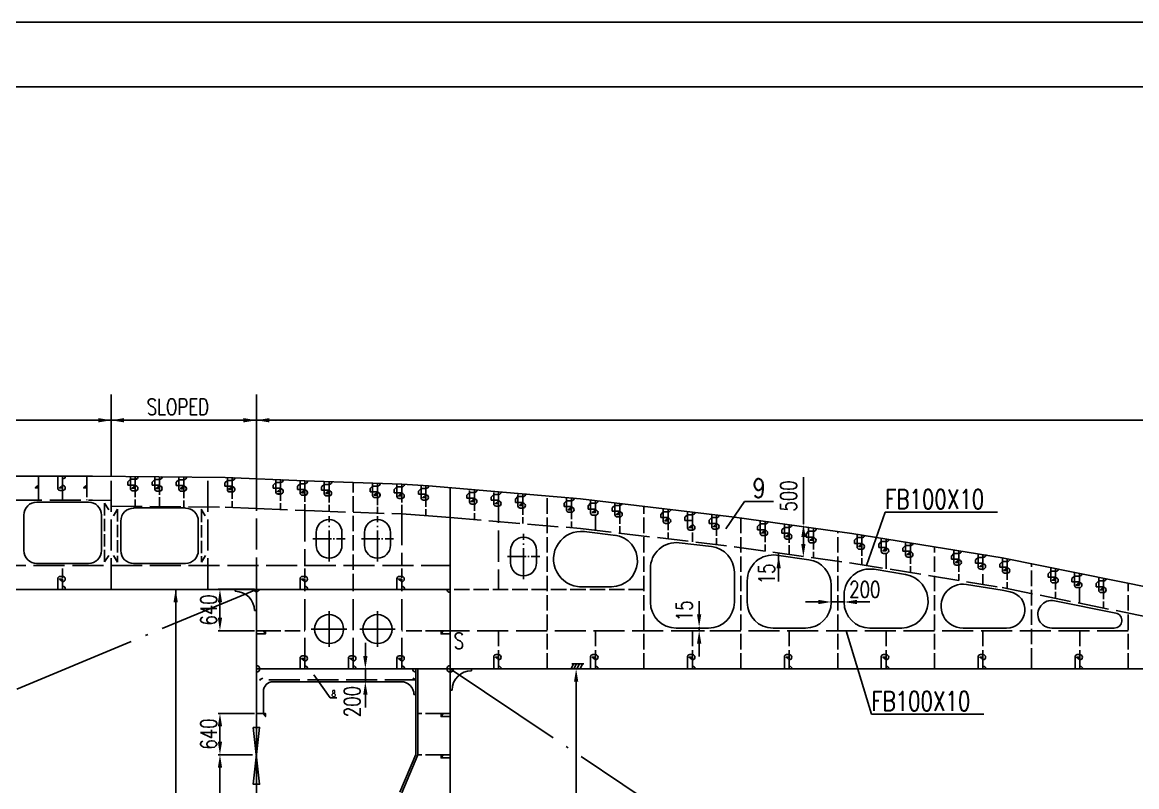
# Model space of a CAD drawing. Extents: x 373818 to 564480, y 322172 to 634257.
# Drawn here: x 519825 to 537080, y 578726 to 590557 of the extents above; entities that cross this region are included whole.
import ezdxf

# ---------------------------------------------------------------- set-up
doc = ezdxf.new("R2010")
doc.units = 0
doc.header["$LTSCALE"] = 40
doc.header["$MEASUREMENT"] = 0
doc.linetypes.add('ACAD_ISO02W100', pattern=[15, 12, -3])
doc.linetypes.add('ACAD_ISO04W100', pattern=[30.5, 24, -3, 0.5, -3])
doc.layers.get('0').update_dxf_attribs({"linetype": 'CONTINUOUS'})
doc.layers.get('DEFPOINTS').update_dxf_attribs({"linetype": 'CONTINUOUS'})
for name, color, linetype in [('01CONTINUOUS', 2, 'CONTINUOUS'), ('11', 7, 'CONTINUOUS'), ('BT_ENG', 7, 'CONTINUOUS'), ('C-CEN', 4, 'ACAD_ISO04W100'), ('C-CON', 4, 'CONTINUOUS'), ('C-DAS', 4, 'ACAD_ISO02W100'), ('Y-CON', 2, 'CONTINUOUS'), ('Y-DAS', 2, 'ACAD_ISO02W100')]:
    doc.layers.add(name, color=color, linetype=linetype)
doc.styles.add('ROMANS', font='romans.shx', dxfattribs={"width": 0.75, "height": 250, "bigfont": 'hzdx.shx'})
doc.dimstyles.new('DM-100', dxfattribs={"dimscale": 0, "dimtxt": 250, "dimasz": 200, "dimexe": 30, "dimexo": 30, "dimgap": 50, "dimtad": 1, "dimdec": 0, "dimzin": 0, "dimdsep": 46, "dimtxsty": 'ROMANS', "dimcen": 0, "dimclrd": 1, "dimclre": 1, "dimclrt": 1, "dimadec": 0, "dimazin": 0, "dimtfac": 1, "dimtdec": 0, "dimtmove": 0, "dimatfit": 3, "dimfxl": 0, "dimtolj": 1, "dimtzin": 0, "dimarcsym": 0})

# ---------------------------------------------------------------- blocks, each defined once
blk = doc.blocks.new('*D26')
at = {"color": 1, "linetype": 'ByBlock', "transparency": 16777216}
for p, q in [((532150, 581585), (531950, 581585)), ((532350, 581606), (532350, 581555)), ((532350, 581585), (532550, 581585)), ((532350, 581585), (532550, 581585)), ((532550, 581606), (532550, 581555)), ((532750, 581585), (532950, 581585))]:
    blk.add_line(p, q, dxfattribs=at)
for points in [[(532150, 581618), (532150, 581551), (532350, 581585)], [(532750, 581618), (532750, 581551), (532550, 581585)]]:
    blk.add_solid(points, dxfattribs=at)
at = {"layer": 'DEFPOINTS', "color": 0, "linetype": 'ByBlock', "transparency": 16777216}
for p in [(532350, 581636), (532550, 581636), (532550, 581585)]:
    blk.add_point(p, dxfattribs=at)
at = {"color": 1, "linetype": 'ByBlock', "transparency": 16777216, "insert": (532870, 581780), "char_height": 250, "attachment_point": 5, "style": 'ROMANS'}
blk.add_mtext('\\A1;200', dxfattribs=at)
blk = doc.blocks.new('*D71')
at = {"color": 1, "linetype": 'ByBlock', "transparency": 16777216}
for p, q in [((523390, 579221), (522856, 579221)), ((522886, 573231), (522886, 579021)), ((523420, 573031), (522856, 573031))]:
    blk.add_line(p, q, dxfattribs=at)
for points in [[(522853, 579021), (522919, 579021), (522886, 579221)], [(522853, 573231), (522919, 573231), (522886, 573031)]]:
    blk.add_solid(points, dxfattribs=at)
at = {"layer": 'DEFPOINTS', "color": 0, "linetype": 'ByBlock', "transparency": 16777216}
for p in [(522886, 579221), (523420, 579221), (523450, 573031)]:
    blk.add_point(p, dxfattribs=at)
at = {"color": 1, "linetype": 'ByBlock', "transparency": 16777216, "insert": (522711, 576126), "char_height": 250, "attachment_point": 5, "rotation": 90, "style": 'ROMANS'}
blk.add_mtext('\\A1;10X619', dxfattribs=at)
blk = doc.blocks.new('*D73')
at = {"color": 1, "linetype": 'ByBlock', "transparency": 16777216}
for p, q in [((523420, 581781), (522856, 581781)), ((522886, 581341), (522886, 581581)), ((523420, 581141), (522856, 581141))]:
    blk.add_line(p, q, dxfattribs=at)
for points in [[(522853, 581581), (522919, 581581), (522886, 581781)], [(522853, 581341), (522919, 581341), (522886, 581141)]]:
    blk.add_solid(points, dxfattribs=at)
at = {"layer": 'DEFPOINTS', "color": 0, "linetype": 'ByBlock', "transparency": 16777216}
for p in [(522886, 581781), (523450, 581781), (523450, 581141)]:
    blk.add_point(p, dxfattribs=at)
at = {"color": 1, "linetype": 'ByBlock', "transparency": 16777216, "insert": (522711, 581461), "char_height": 250, "attachment_point": 5, "rotation": 90, "style": 'ROMANS'}
blk.add_mtext('\\A1;640', dxfattribs=at)
blk = doc.blocks.new('*D72')
at = {"color": 1, "linetype": 'ByBlock', "transparency": 16777216}
for p, q in [((523420, 579861), (522856, 579861)), ((522886, 579421), (522886, 579661))]:
    blk.add_line(p, q, dxfattribs=at)
for points in [[(522853, 579661), (522919, 579661), (522886, 579861)], [(522853, 579421), (522919, 579421), (522886, 579221)]]:
    blk.add_solid(points, dxfattribs=at)
at = {"layer": 'DEFPOINTS', "color": 0, "linetype": 'ByBlock', "transparency": 16777216}
for p in [(522886, 579861), (523450, 579861), (523390, 579221)]:
    blk.add_point(p, dxfattribs=at)
at = {"color": 1, "linetype": 'ByBlock', "transparency": 16777216, "insert": (522711, 579541), "char_height": 250, "attachment_point": 5, "rotation": 90, "style": 'ROMANS'}
blk.add_mtext('\\A1;640', dxfattribs=at)
blk = doc.blocks.new('*D122')
at = {"color": 1, "linetype": 'ByBlock', "transparency": 16777216}
for p, q in [((525137, 580751), (525137, 580951)), ((525137, 580551), (525137, 580351)), ((525137, 580551), (525137, 580351)), ((525137, 580151), (525137, 579951))]:
    blk.add_line(p, q, dxfattribs=at)
for points in [[(525104, 580751), (525171, 580751), (525137, 580551)], [(525104, 580151), (525171, 580151), (525137, 580351)]]:
    blk.add_solid(points, dxfattribs=at)
at = {"layer": 'DEFPOINTS', "color": 0, "linetype": 'ByBlock', "transparency": 16777216}
for p in [(525137, 580551), (525137, 580351), (525137, 580351)]:
    blk.add_point(p, dxfattribs=at)
at = {"color": 1, "linetype": 'ByBlock', "transparency": 16777216, "insert": (524934, 580044), "char_height": 250, "attachment_point": 5, "rotation": 90, "style": 'ROMANS'}
blk.add_mtext('\\A1;200', dxfattribs=at)

msp = doc.modelspace()

# ---------------------------------------------------------------- linework, layer by layer
at = {"color": 2}
msp.add_line((447392.4, 589556.63), (562792.4, 589556.63), dxfattribs=at)
for p, q in [((521200.32, 583530.69), (521200.32, 584797.67)), ((523450.32, 583460.59), (523450.32, 584797.67)), ((520450.32, 583310.69), (520410.32, 583310.69)), ((521575.32, 583305.85), (521535.32, 583305.85)), ((521575.32, 583304.56), (521535.32, 583304.56)), ((521950.32, 583302.39), (521910.32, 583302.39)), ((521950.32, 583301.09), (521910.32, 583301.09)), ((522325.32, 583298.92), (522285.32, 583298.92)), ((522325.32, 583297.63), (522285.32, 583297.63)), ((523075.32, 583288.52), (523035.32, 583288.52)), ((523075.32, 583287.23), (523035.32, 583287.23)), ((523825.32, 583257.43), (523785.32, 583257.43)), ((523825.32, 583256.14), (523785.32, 583256.14)), ((524200.32, 583237.7), (524160.32, 583237.7)), ((524200.32, 583236.4), (524160.32, 583236.4)), ((524575.32, 583227.52), (524535.32, 583227.52)), ((524575.32, 583226.23), (524535.32, 583226.23)), ((525325.32, 583201.3), (525285.32, 583201.3)), ((525325.32, 583200), (525285.32, 583200)), ((525700.32, 583186.89), (525660.32, 583186.89)), ((526075.32, 583163.33), (526035.32, 583163.33)), ((526825.32, 583100.68), (526785.32, 583100.68)), ((527200.32, 583068.92), (527160.32, 583068.92)), ((527575.32, 583037.16), (527535.32, 583037.16)), ((528328.81, 582973.18), (528288.81, 582973.18)), ((528700.32, 582927.67), (528660.32, 582927.67)), ((529075.32, 582900.96), (529035.32, 582900.96)), ((533186.57, 582974.02), (532898.32, 582149.71)), ((534925.74, 582974.02), (533186.57, 582974.02)), ((529825.32, 582800.97), (529785.32, 582800.97)), ((530575.32, 582712.27), (530535.32, 582712.27)), ((524375.32, 582661.9), (524375.32, 582461.9)), ((524775.32, 582461.9), (524775.32, 582661.9)), ((525125.32, 582661.82), (525125.32, 582461.82)), ((525525.32, 582461.82), (525525.32, 582661.82)), ((528522.51, 582675.05), (529017.35, 582616.01)), ((530200.32, 582696.62), (530160.32, 582696.62)), ((531325.32, 582613.74), (531285.32, 582613.74)), ((531700.32, 582557.07), (531660.32, 582557.07)), ((527387.04, 582388.43), (527387.04, 582188.43)), ((527787.04, 582188.43), (527787.04, 582388.43)), ((532075.32, 582499.32), (532035.32, 582499.32)), ((532825.32, 582401.6), (532785.32, 582401.6)), ((533200.32, 582337.79), (533160.32, 582337.79)), ((533575.32, 582279.38), (533535.32, 582279.38)), ((529550.32, 581580.69), (529550.32, 582103.4)), ((530850.32, 581580.69), (530850.32, 582044.26)), ((534325.32, 582157.15), (534285.32, 582157.15)), ((534700.32, 582094.73), (534660.32, 582094.73)), ((535075.32, 582031.88), (535035.32, 582031.88)), ((520450.32, 581980.69), (520410.32, 581980.69)), ((524200.32, 581980.69), (524160.32, 581980.69)), ((524200.32, 581980.69), (524160.32, 581980.69)), ((525700.32, 581980.69), (525660.32, 581980.69)), ((531050.32, 581580.69), (531050.32, 581912.53)), ((532350.32, 581580.69), (532350.32, 581843.06)), ((535825.32, 581880.72), (535785.32, 581880.72)), ((522200.32, 564280.69), (522200.32, 581780.69)), ((523120.32, 581750.69), (523120.32, 581780.69)), ((528950.32, 581820.69), (528450.32, 581820.69)), ((536192.83, 581806.65), (536152.83, 581806.65)), ((536567.83, 581731.07), (536527.83, 581731.07)), ((523420.32, 581450.69), (523450.32, 581450.69)), ((524575.32, 581440.69), (524575.32, 580890.69)), ((525325.32, 581440.69), (525325.32, 580890.69)), ((524300.32, 581165.69), (524850.32, 581165.69)), ((525050.32, 581165.69), (525600.32, 581165.69)), ((529950.32, 581180.69), (530450.32, 581180.69)), ((531450.32, 581180.69), (531950.32, 581180.69)), ((532950.32, 581180.69), (533441.55, 581180.8)), ((534390.91, 581180.8), (535066.77, 581180.8)), ((535764.28, 581180.8), (536733.01, 581180.8)), ((532971.79, 579847.96), (532581.83, 581140.69)), ((524200.32, 580750.69), (524160.32, 580750.69)), ((524200.32, 580750.69), (524160.32, 580750.69)), ((524950.32, 580750.69), (524910.32, 580750.69)), ((525700.32, 580750.69), (525660.32, 580750.69)), ((527200.32, 580770.69), (527160.32, 580770.69)), ((528700.32, 580770.69), (528660.32, 580770.69)), ((530200.32, 580770.69), (530160.32, 580770.69)), ((531700.32, 580770.69), (531660.32, 580770.69)), ((533200.32, 580770.69), (533160.32, 580770.69)), ((534700.32, 580770.69), (534660.32, 580770.69)), ((536200.32, 580770.69), (536160.32, 580770.69)), ((526780.32, 580520.69), (526780.32, 580550.69)), ((528361.6, 580626.09), (528324.23, 580550.69)), ((528334.99, 580626.09), (528520.52, 580626.09)), ((528404.89, 580626.09), (528367.52, 580550.69)), ((528451.46, 580626.09), (528414.09, 580550.69)), ((528499.35, 580626.09), (528461.98, 580550.69)), ((525690.32, 580350.69), (523708.19, 580350.69)), ((524592.4, 580100.15), (524340.55, 580457.16)), ((523558.19, 579872.69), (523558.19, 580200.69)), ((525890.32, 580150.69), (525920.32, 580150.69)), ((525920.32, 579885.69), (525920.32, 580120.69)), ((526480.32, 580220.69), (526450.32, 580220.69)), ((524693.41, 580100.15), (524592.4, 580100.15)), ((534710.96, 579847.96), (532971.79, 579847.96))]:
    msp.add_line(p, q)
at = {"color": 1, "linetype": 'ByBlock'}
for p, q in [((455200.32, 584397.45), (560838.97, 584397.45)), ((531918.83, 582484.31), (531918.83, 582685.53)), ((531536.03, 582344.47), (531536.03, 581903.3)), ((530305.32, 581395.19), (530305.32, 581595.19)), ((530305.32, 581195.19), (530305.32, 581140.69)), ((530305.32, 581195.19), (530305.32, 581140.69)), ((530390.32, 581140.69), (530275.32, 581140.69)), ((530305.32, 580940.69), (530305.32, 580740.69)), ((528400.47, 580350.69), (528400.47, 573230.69))]:
    msp.add_line(p, q, dxfattribs=at)
at = {"color": 7, "ltscale": 0.2}
for p, q in [((520375.32, 583345.69), (520375.32, 583522.62)), ((521500.32, 583483.88), (521460.32, 583443.88)), ((521500.32, 583483.88), (521460.32, 583443.88)), ((521460.32, 583394.33), (521460.32, 583443.88)), ((521460.32, 583394.33), (521460.32, 583443.88)), ((521575.32, 583394.33), (521460.32, 583394.33)), ((521575.32, 583394.33), (521460.32, 583394.33)), ((521500.32, 583339.56), (521500.32, 583524.56)), ((521500.32, 583340.85), (521500.32, 583524.56)), ((521575.33, 583483.88), (521500.32, 583483.88)), ((521575.33, 583483.88), (521500.32, 583483.88)), ((521875.32, 583480.41), (521835.32, 583440.41)), ((521875.32, 583480.41), (521835.32, 583440.41)), ((521835.32, 583390.86), (521835.32, 583440.41)), ((521835.32, 583390.86), (521835.32, 583440.41)), ((521875.32, 583336.09), (521875.32, 583521.09)), ((521875.32, 583337.39), (521875.32, 583521.09)), ((521950.33, 583480.41), (521875.32, 583480.41)), ((521950.33, 583480.41), (521875.32, 583480.41)), ((522250.32, 583476.95), (522210.32, 583436.95)), ((522250.32, 583476.95), (522210.32, 583436.95)), ((522210.32, 583387.4), (522210.32, 583436.95)), ((522210.32, 583387.4), (522210.32, 583436.95)), ((522250.32, 583332.63), (522250.32, 583517.63)), ((522250.32, 583333.92), (522250.32, 583517.63)), ((522325.33, 583476.95), (522250.32, 583476.95)), ((522325.33, 583476.95), (522250.32, 583476.95)), ((523000.32, 583466.55), (522960.32, 583426.55)), ((523000.32, 583466.55), (522960.32, 583426.55)), ((522960.32, 583377), (522960.32, 583426.55)), ((522960.32, 583377), (522960.32, 583426.55)), ((523000.32, 583322.23), (523000.32, 583507.23)), ((523000.32, 583323.52), (523000.32, 583507.23)), ((523075.33, 583466.55), (523000.32, 583466.55)), ((523075.33, 583466.55), (523000.32, 583466.55)), ((523750.32, 583435.46), (523710.32, 583395.46)), ((523750.32, 583435.46), (523710.32, 583395.46)), ((523710.32, 583345.91), (523710.32, 583395.46)), ((523710.32, 583345.91), (523710.32, 583395.46)), ((523750.32, 583291.14), (523750.32, 583476.14)), ((523750.32, 583292.43), (523750.32, 583476.14)), ((523825.33, 583435.46), (523750.32, 583435.46)), ((523825.33, 583435.46), (523750.32, 583435.46)), ((524125.32, 583415.72), (524085.32, 583375.72)), ((524125.32, 583415.72), (524085.32, 583375.72)), ((524125.32, 583272.7), (524125.32, 583456.4)), ((524125.32, 583271.4), (524125.32, 583456.4)), ((524200.33, 583415.72), (524125.32, 583415.72)), ((524200.33, 583415.72), (524125.32, 583415.72)), ((524500.32, 583405.55), (524460.32, 583365.55)), ((524500.32, 583405.55), (524460.32, 583365.55)), ((524500.32, 583261.23), (524500.32, 583446.23)), ((524500.32, 583262.52), (524500.32, 583446.23)), ((524575.33, 583405.55), (524500.32, 583405.55)), ((524575.33, 583405.55), (524500.32, 583405.55)), ((525250.32, 583235), (525250.32, 583420)), ((525250.32, 583236.3), (525250.32, 583420)), ((525625.32, 583221.89), (525625.32, 583409.45)), ((521950.32, 583390.86), (521835.32, 583390.86)), ((521950.32, 583390.86), (521835.32, 583390.86)), ((522325.32, 583387.4), (522210.32, 583387.4)), ((522325.32, 583387.4), (522210.32, 583387.4)), ((523075.32, 583377), (522960.32, 583377)), ((523075.32, 583377), (522960.32, 583377)), ((523825.32, 583345.91), (523710.32, 583345.91)), ((523825.32, 583345.91), (523710.32, 583345.91)), ((524085.32, 583326.17), (524085.32, 583375.72)), ((524085.32, 583326.17), (524085.32, 583375.72)), ((524200.32, 583326.17), (524085.32, 583326.17)), ((524200.32, 583326.17), (524085.32, 583326.17)), ((524460.32, 583316), (524460.32, 583365.55)), ((524460.32, 583316), (524460.32, 583365.55)), ((524575.32, 583316), (524460.32, 583316)), ((524575.32, 583316), (524460.32, 583316)), ((525250.32, 583379.32), (525210.32, 583339.32)), ((525250.32, 583379.32), (525210.32, 583339.32)), ((525210.32, 583289.78), (525210.32, 583339.32)), ((525210.32, 583289.78), (525210.32, 583339.32)), ((525325.32, 583289.78), (525210.32, 583289.78)), ((525325.32, 583289.78), (525210.32, 583289.78)), ((525325.33, 583379.32), (525250.32, 583379.32)), ((525325.33, 583379.32), (525250.32, 583379.32)), ((525625.33, 583366.21), (525585.33, 583326.21)), ((525585.33, 583276.66), (525585.33, 583326.21)), ((525700.33, 583276.66), (525585.33, 583276.66)), ((525700.34, 583366.21), (525625.33, 583366.21)), ((526000.33, 583342.65), (525960.33, 583302.65)), ((525960.33, 583253.1), (525960.33, 583302.65)), ((526075.33, 583253.1), (525960.33, 583253.1)), ((526000.32, 583198.33), (526000.32, 583385.88)), ((526075.34, 583342.65), (526000.33, 583342.65)), ((526750.33, 583280), (526710.33, 583240)), ((526710.33, 583190.45), (526710.33, 583240)), ((526750.32, 583135.68), (526750.32, 583312.61)), ((526825.34, 583280), (526750.33, 583280)), ((527125.33, 583248.24), (527085.33, 583208.24)), ((527125.32, 583103.92), (527125.32, 583280.84)), ((527200.34, 583248.24), (527125.33, 583248.24)), ((527500.32, 583072.16), (527500.32, 583249.08)), ((526825.33, 583190.45), (526710.33, 583190.45)), ((527085.33, 583158.69), (527085.33, 583208.24)), ((527200.33, 583158.69), (527085.33, 583158.69)), ((527500.33, 583216.48), (527460.33, 583176.48)), ((527460.33, 583126.93), (527460.33, 583176.48)), ((527575.33, 583126.93), (527460.33, 583126.93)), ((527575.34, 583216.48), (527500.33, 583216.48)), ((528253.82, 583152.5), (528213.82, 583112.5)), ((528213.82, 583062.95), (528213.82, 583112.5)), ((528328.82, 583062.95), (528213.82, 583062.95)), ((528253.81, 583008.18), (528253.81, 583185.1)), ((528328.83, 583152.5), (528253.82, 583152.5)), ((528625.33, 583113.34), (528585.33, 583073.34)), ((528585.33, 583023.79), (528585.33, 583073.34)), ((528625.32, 582962.67), (528625.32, 583166.15)), ((528700.34, 583113.34), (528625.33, 583113.34)), ((529000.33, 583080.29), (528960.33, 583040.29)), ((529000.32, 582935.96), (529000.32, 583112.89)), ((529075.34, 583080.29), (529000.33, 583080.29)), ((528700.33, 583023.79), (528585.33, 583023.79)), ((528960.33, 582990.74), (528960.33, 583040.29)), ((529075.33, 582990.74), (528960.33, 582990.74)), ((529750.34, 582980.29), (529710.34, 582940.29)), ((529710.34, 582890.74), (529710.34, 582940.29)), ((529825.34, 582890.74), (529710.34, 582890.74)), ((529750.32, 582835.97), (529750.32, 583032.25)), ((529825.35, 582980.29), (529750.34, 582980.29)), ((530125.34, 582935.94), (530085.34, 582895.94)), ((530085.34, 582846.39), (530085.34, 582895.94)), ((530125.32, 582731.62), (530125.32, 582988.75)), ((530200.35, 582935.94), (530125.34, 582935.94)), ((530500.34, 582891.59), (530460.34, 582851.59)), ((530500.32, 582747.27), (530500.32, 582945)), ((530575.35, 582891.59), (530500.34, 582891.59)), ((530200.34, 582846.39), (530085.34, 582846.39)), ((530460.34, 582802.04), (530460.34, 582851.59)), ((530575.34, 582802.04), (530460.34, 582802.04)), ((531250.34, 582793.06), (531210.34, 582753.06)), ((531210.34, 582703.52), (531210.34, 582753.06)), ((531325.34, 582703.52), (531210.34, 582703.52)), ((531250.32, 582648.74), (531250.32, 582847.06)), ((531325.35, 582793.06), (531250.34, 582793.06)), ((531625.34, 582739.39), (531585.34, 582699.39)), ((531625.32, 582592.07), (531625.32, 582789.55)), ((531700.35, 582739.39), (531625.34, 582739.39)), ((532000.32, 582534.32), (532000.32, 582734.31)), ((531585.34, 582649.84), (531585.34, 582699.39)), ((531700.34, 582649.84), (531585.34, 582649.84)), ((532000.34, 582678.64), (531960.34, 582638.64)), ((531960.34, 582589.09), (531960.34, 582638.64)), ((532075.34, 582589.09), (531960.34, 582589.09)), ((532075.35, 582678.64), (532000.34, 582678.64)), ((532750.35, 582580.92), (532710.35, 582540.92)), ((532710.35, 582491.37), (532710.35, 582540.92)), ((532750.32, 582436.6), (532750.32, 582637.39)), ((532825.36, 582580.92), (532750.35, 582580.92)), ((533125.32, 582372.79), (533125.32, 582576.69)), ((532825.35, 582491.37), (532710.35, 582491.37)), ((533125.35, 582519.81), (533085.35, 582479.81)), ((533085.35, 582430.26), (533085.35, 582479.81)), ((533200.35, 582430.26), (533085.35, 582430.26)), ((533200.36, 582519.81), (533125.35, 582519.81)), ((533500.35, 582458.7), (533460.35, 582418.7)), ((533460.35, 582369.15), (533460.35, 582418.7)), ((533575.35, 582369.15), (533460.35, 582369.15)), ((533500.32, 582314.38), (533500.32, 582515.94)), ((533575.36, 582458.7), (533500.35, 582458.7)), ((534250.32, 582192.15), (534250.32, 582393.72)), ((534250.32, 582336.47), (534210.32, 582296.47)), ((534210.32, 582246.92), (534210.32, 582296.47)), ((534325.32, 582246.92), (534210.32, 582246.92)), ((534325.33, 582336.47), (534250.32, 582336.47)), ((534625.32, 582275.36), (534585.32, 582235.36)), ((534585.32, 582185.81), (534585.32, 582235.36)), ((534700.32, 582185.81), (534585.32, 582185.81)), ((534625.32, 582129.73), (534625.32, 582325.51)), ((534700.33, 582275.36), (534625.32, 582275.36)), ((535000.32, 582211.2), (534960.32, 582171.2)), ((535000.32, 582066.88), (535000.32, 582268.45)), ((535075.33, 582211.2), (535000.32, 582211.2)), ((534960.32, 582121.65), (534960.32, 582171.2)), ((535075.32, 582121.65), (534960.32, 582121.65)), ((535750.32, 582060.04), (535710.32, 582020.04)), ((535710.32, 581970.49), (535710.32, 582020.04)), ((535750.32, 581915.72), (535750.32, 582117.29)), ((535825.33, 582060.04), (535750.32, 582060.04)), ((536117.83, 581841.65), (536117.83, 582043.22)), ((520375.32, 581945.69), (520375.32, 581780.69)), ((524125.32, 581945.69), (524125.32, 581780.69)), ((524125.32, 581945.69), (524125.32, 581780.69)), ((525625.32, 581945.69), (525625.32, 581780.69)), ((535825.32, 581970.49), (535710.32, 581970.49)), ((536117.83, 581985.97), (536077.83, 581945.97)), ((536077.83, 581896.42), (536077.83, 581945.97)), ((536192.83, 581896.42), (536077.83, 581896.42)), ((536192.84, 581985.97), (536117.83, 581985.97)), ((536492.83, 581910.39), (536452.83, 581870.39)), ((536452.83, 581820.84), (536452.83, 581870.39)), ((536492.83, 581766.07), (536492.83, 581967.64)), ((536567.84, 581910.39), (536492.83, 581910.39)), ((536567.83, 581820.84), (536452.83, 581820.84)), ((524125.32, 580715.69), (524125.32, 580550.69)), ((524125.32, 580715.69), (524125.32, 580550.69)), ((524875.32, 580715.69), (524875.32, 580550.69)), ((525625.32, 580715.69), (525625.32, 580550.69)), ((527125.32, 580735.69), (527125.32, 580550.69)), ((528625.32, 580735.69), (528625.32, 580550.69)), ((530125.32, 580735.69), (530125.32, 580550.69)), ((531625.32, 580735.69), (531625.32, 580550.69)), ((533125.32, 580735.69), (533125.32, 580550.69)), ((534625.32, 580735.69), (534625.32, 580550.69)), ((536125.32, 580735.69), (536125.32, 580550.69))]:
    msp.add_line(p, q, dxfattribs=at)
at = {"color": 0, "linetype": 'ByBlock'}
for p, q in [((521100.32, 583114), (521163.03, 583011.45)), ((521300.32, 583020.96), (521237.61, 582918.4)), ((522596, 583020.69), (522658.71, 582918.13)), ((521100.32, 582204), (521163.03, 582306.56)), ((521300.32, 582203.63), (521237.61, 582306.19)), ((522600.32, 582200.69), (522663.03, 582303.25))]:
    msp.add_line(p, q, dxfattribs=at)
at = {"color": 7}
msp.add_line((531006.34, 583141.6), (531454.58, 583141.6), dxfattribs=at)
for points in [[(529997.3, 582500.63), (530497.3, 582441.49)], [(531505.37, 582308.73), (532005.37, 582239.25)], [(533014.66, 582090.75), (533499.34, 582011.76)], [(534445.69, 581857.54), (534996.32, 581767.8), (535122.79, 581742.31)], [(535806.55, 581604.5), (536756.19, 581413.11)], [(523400.32, 579643.69), (523500.32, 579643.69), (523400.32, 578763.69), (523500.32, 578763.69), (523400.32, 579643.69)]]:
    msp.add_lwpolyline(points)
for centre in [(524575.32, 581165.69), (525325.32, 581165.69)]:
    msp.add_circle(centre, 225)
at = {"color": 7, "ltscale": 0.2}
for centre, start, end in [((520450.33, 583535), 270, 0), ((521575.33, 583530.16), 270, 0), ((521575.33, 583528.87), 270, 0), ((521950.33, 583526.7), 270, 0), ((521950.33, 583525.4), 270, 0), ((522325.33, 583523.23), 270, 0), ((522325.33, 583521.94), 270, 0), ((523075.33, 583512.83), 270, 0), ((523075.33, 583511.54), 270, 0), ((523825.33, 583481.74), 270, 0), ((523825.33, 583480.45), 270, 0), ((524200.33, 583462.01), 270, 0), ((524200.33, 583460.71), 270, 0), ((524575.33, 583451.83), 270, 0), ((524575.33, 583450.54), 270, 0), ((525325.33, 583425.61), 270, 0), ((525325.33, 583424.31), 270, 0), ((525700.33, 583411.2), 270, 352.549708), ((526075.33, 583387.64), 270, 352.549708), ((526825.33, 583324.99), 270, 0), ((527200.33, 583293.23), 270, 0), ((527575.33, 583261.47), 270, 0), ((528328.82, 583197.49), 270, 0), ((528700.33, 583158.33), 270, 347.79321), ((529075.33, 583125.28), 270, 333.100833), ((529825.33, 583025.28), 270, 346.007965), ((530200.33, 582980.93), 270, 345.379195), ((530575.33, 582936.58), 270, 344.942346), ((531325.33, 582838.05), 270, 0), ((531700.33, 582784.38), 270, 343.820966), ((532075.33, 582723.63), 270, 343.24019), ((532825.33, 582625.91), 270, 342.733218), ((533200.33, 582564.8), 270, 341.181111), ((533575.33, 582503.69), 270, 342.173703), ((534325.33, 582381.46), 270, 342.173703), ((534700.33, 582320.35), 270, 0), ((535075.33, 582256.19), 270, 342.173703), ((535825.33, 582105.03), 270, 342.173703), ((536192.84, 582030.96), 270, 342.173703), ((536567.84, 581955.38), 270, 342.173703), ((520450.12, 581780.7), 360, 90), ((524200.12, 581780.7), 360, 90), ((524200.12, 581780.7), 360, 90), ((525700.12, 581780.7), 360, 90), ((524200.12, 580550.7), 360, 90), ((524200.12, 580550.7), 360, 90), ((524950.12, 580550.7), 360, 90), ((525700.12, 580550.7), 360, 90), ((527200.33, 580546.38), 360, 90), ((528700.33, 580546.38), 360, 90), ((530200.33, 580546.38), 360, 90), ((531700.33, 580546.38), 360, 90), ((533200.33, 580546.38), 360, 90), ((534700.33, 580546.38), 360, 90), ((536200.33, 580546.38), 360, 90)]:
    msp.add_arc(centre, 44.99, start, end, dxfattribs=at)
for centre, radius, start, end in [((520410.32, 583345.69), 35, 180, 270), ((520450.32, 583350.69), 40, 270, 90), ((521535.32, 583340.85), 35, 180, 270), ((521535.32, 583339.56), 35, 180, 270), ((521575.32, 583345.85), 40, 270, 90), ((521575.32, 583344.56), 40, 270, 90), ((521910.32, 583337.39), 35, 180, 270), ((521910.32, 583336.09), 35, 180, 270), ((521950.32, 583342.39), 40, 270, 90), ((521950.32, 583341.09), 40, 270, 90), ((522285.32, 583333.92), 35, 180, 270), ((522285.32, 583332.63), 35, 180, 270), ((522325.32, 583338.92), 40, 270, 90), ((522325.32, 583337.63), 40, 270, 90), ((523035.32, 583323.52), 35, 180, 270), ((523035.32, 583322.23), 35, 180, 270), ((523075.32, 583328.52), 40, 270, 90), ((523075.32, 583327.23), 40, 270, 90), ((523785.32, 583292.43), 35, 180, 270), ((523785.32, 583291.14), 35, 180, 270), ((523825.32, 583297.43), 40, 270, 90), ((523825.32, 583296.14), 40, 270, 90), ((524160.32, 583272.7), 35, 180, 270), ((524160.32, 583271.4), 35, 180, 270), ((524200.32, 583277.7), 40, 270, 90), ((524200.32, 583276.4), 40, 270, 90), ((524535.32, 583262.52), 35, 180, 270), ((524535.32, 583261.23), 35, 180, 270), ((524575.32, 583267.52), 40, 270, 90), ((524575.32, 583266.23), 40, 270, 90), ((525285.32, 583236.3), 35, 180, 270), ((525285.32, 583235), 35, 180, 270), ((525325.32, 583241.3), 40, 270, 90), ((525325.32, 583240), 40, 270, 90), ((525660.32, 583221.89), 35, 180, 270), ((525700.32, 583226.89), 40, 270, 90), ((526075.32, 583203.33), 40, 270, 90), ((526035.32, 583198.33), 35, 180, 270), ((526785.32, 583135.68), 35, 180, 270), ((526825.32, 583140.68), 40, 270, 90), ((527160.32, 583103.92), 35, 180, 270), ((527200.32, 583108.92), 40, 270, 90), ((527535.32, 583072.16), 35, 180, 270), ((527575.32, 583077.16), 40, 270, 90), ((528328.81, 583013.18), 40, 270, 90), ((528288.81, 583008.18), 35, 180, 270), ((528660.32, 582962.67), 35, 180, 270), ((528700.32, 582967.67), 40, 270, 90), ((529035.32, 582935.96), 35, 180, 270), ((529075.32, 582940.96), 40, 270, 90), ((529825.32, 582840.97), 40, 270, 90), ((524575.32, 582661.9), 200, 0, 180), ((525325.32, 582661.82), 200, 0, 180), ((529785.32, 582835.97), 35, 180, 270), ((530160.32, 582731.62), 35, 180, 270), ((530200.32, 582736.62), 40, 270, 90), ((530535.32, 582747.27), 35, 180, 270), ((530575.32, 582752.27), 40, 270, 90), ((527587.04, 582388.43), 200, 0, 180), ((528478.6, 582248.97), 428.28, 83.196095, 269.999954), ((528950.07, 582220.94), 400.25, 270, 83.196095), ((531285.32, 582648.74), 35, 180, 270), ((531325.32, 582653.74), 40, 270, 90), ((531660.32, 582592.07), 35, 180, 270), ((531700.32, 582597.07), 40, 270, 90), ((532035.32, 582534.32), 35, 180, 270), ((532075.32, 582539.32), 40, 270, 90), ((524575.32, 582461.9), 200, 180, 0), ((525325.32, 582461.82), 200, 180, 0), ((529950.32, 582103.4), 400, 83.255096, 180), ((530450.32, 582044.26), 400, 0, 83.255096), ((532785.32, 582436.6), 35, 180, 270), ((532825.32, 582441.6), 40, 270, 90), ((533160.32, 582372.79), 35, 180, 270), ((533200.32, 582377.79), 40, 270, 90), ((533575.32, 582319.38), 40, 270, 90), ((527587.04, 582188.43), 200, 180, 0), ((531450.32, 581912.53), 400, 82.089628, 180), ((531950.32, 581843.06), 400, 0, 82.08968), ((533535.32, 582314.38), 35, 180, 270), ((534285.32, 582192.15), 35, 180, 270), ((534325.32, 582197.15), 40, 270, 90), ((532950.32, 581695.96), 400, 80.744077, 180), ((533432.06, 581598.95), 418.26, 271.299306, 80.744077), ((534660.32, 582129.73), 35, 180, 270), ((534700.32, 582134.73), 40, 270, 90), ((535035.32, 582066.88), 35, 180, 270), ((535075.32, 582071.88), 40, 270, 90), ((520410.32, 581945.69), 35, 90, 180), ((520450.32, 581940.69), 40, 270, 90), ((524160.32, 581945.69), 35, 90, 180), ((524160.32, 581945.69), 35, 90, 180), ((524200.32, 581940.69), 40, 270, 90), ((524200.32, 581940.69), 40, 270, 90), ((525660.32, 581945.69), 35, 90, 180), ((525700.32, 581940.69), 40, 270, 90), ((534390.91, 581521.39), 340.59, 80.744077, 270), ((535785.32, 581915.72), 35, 180, 270), ((535825.32, 581920.72), 40, 270, 90), ((536152.83, 581841.65), 35, 180, 270), ((536192.83, 581846.65), 40, 270, 90), ((523120.32, 581450.69), 300, 0, 90), ((535066.77, 581464.35), 283.55, 270, 78.604904), ((536527.83, 581766.07), 35, 180, 270), ((536567.83, 581771.07), 40, 270, 90), ((529950.32, 581580.69), 400, 180, 270), ((530450.32, 581580.69), 400, 270, 0), ((531450.32, 581580.69), 400, 180, 270), ((531950.32, 581580.69), 400, 270, 0), ((532950.32, 581580.69), 400, 180, 270), ((535764.28, 581394.76), 213.96, 78.604904, 269.999933), ((536733.01, 581298.11), 117.31, 270, 78.604904), ((524160.32, 580715.69), 35, 90, 180), ((524160.32, 580715.69), 35, 90, 180), ((524200.32, 580710.69), 40, 270, 90), ((524200.32, 580710.69), 40, 270, 90), ((524910.32, 580715.69), 35, 90, 180), ((524950.32, 580710.69), 40, 270, 90), ((525660.32, 580715.69), 35, 90, 180), ((525700.32, 580710.69), 40, 270, 90), ((527160.32, 580735.69), 35, 90, 180), ((527200.32, 580730.69), 40, 270, 90), ((528660.32, 580735.69), 35, 90, 180), ((528700.32, 580730.69), 40, 270, 90), ((530160.32, 580735.69), 35, 90, 180), ((530200.32, 580730.69), 40, 270, 90), ((531660.32, 580735.69), 35, 90, 180), ((531700.32, 580730.69), 40, 270, 90), ((533160.32, 580735.69), 35, 90, 180), ((533200.32, 580730.69), 40, 270, 90), ((534660.32, 580735.69), 35, 90, 180), ((534700.32, 580730.69), 40, 270, 90), ((536160.32, 580735.69), 35, 90, 180), ((536200.32, 580730.69), 40, 270, 90), ((526780.32, 580220.69), 300, 90, 180), ((523708.19, 580200.69), 150, 90, 180), ((525690.32, 580150.69), 200, 0, 90)]:
    msp.add_arc(centre, radius, start, end)
at = {"color": 1, "linetype": 'ByBlock'}
for points in [[(521000.32, 584430.79), (521000.32, 584364.12), (521200.32, 584397.45)], [(521000.32, 584430.79), (521000.32, 584364.12), (521200.32, 584397.45)], [(521400.32, 584430.79), (521400.32, 584364.12), (521200.32, 584397.45)], [(521400.32, 584430.79), (521400.32, 584364.12), (521200.32, 584397.45)], [(523250.32, 584430.79), (523250.32, 584364.12), (523450.32, 584397.45)], [(523650.32, 584430.79), (523650.32, 584364.12), (523450.32, 584397.45)], [(531887.42, 582589.96), (531954.09, 582589.96), (531920.75, 582789.96)], [(531885.49, 582484.31), (531952.16, 582484.31), (531918.83, 582284.31)], [(531502.7, 582103.3), (531569.37, 582103.3), (531536.03, 582303.3)], [(522166.99, 581580.69), (522233.65, 581580.69), (522200.32, 581780.69)], [(530271.99, 581395.19), (530338.65, 581395.19), (530305.32, 581195.19)], [(530271.99, 580940.69), (530338.65, 580940.69), (530305.32, 581140.69)], [(528367.14, 580350.69), (528433.81, 580350.69), (528400.47, 580550.69)]]:
    msp.add_solid(points, dxfattribs=at)
at = {"layer": '01CONTINUOUS'}
for p, q in [((463108.6, 583530.69), (520911.32, 583530.69)), ((520075.32, 583350.69), (520075.32, 583160.69)), ((526450.32, 571223.69), (526450.32, 583352.44)), ((454103.05, 581780.69), (526450.32, 581780.69)), ((523450.32, 578601.69), (523450.32, 581780.69)), ((523450.32, 580550.69), (523965.32, 580550.69)), ((526450.32, 580550.69), (523450.32, 580550.69)), ((523590.32, 580550.69), (523980.32, 580550.69)), ((539200.32, 580550.69), (526450.32, 580550.69))]:
    msp.add_line(p, q, dxfattribs=at)
msp.add_lwpolyline([(480700.32, 583530.69), (515850.32, 583530.69), (517850.32, 583530.69), (520911.22, 583530.69), (522967.62, 583511.69), (524200.32, 583460.59), (524350.32, 583454.09), (525700.32, 583406.89), (526115.62, 583380.79), (528466.32, 583181.69), (530850.32, 582899.74), (532670.32, 582646.86), (534996.32, 582267.8), (537350.32, 581793.36), (538789.32, 581447.74), (540600.32, 580936.54), (542047.32, 580461.13), (543850.32, 579792.31), (546161.32, 578851.91), (546400.32, 578750.63)], dxfattribs=at)
at = {"layer": '11', "color": 7, "linetype": 'Continuous'}
for p, q in [((520050.32, 583130.69), (520850.32, 583130.69)), ((519850.32, 582380.69), (519850.32, 582930.69)), ((521050.32, 582930.69), (521050.32, 582380.69)), ((521547.7, 583040.69), (522346, 583040.69)), ((521350.32, 582380.69), (521350.32, 582838.02)), ((522550.32, 582838.46), (522550.32, 582380.69)), ((520850.01, 582180.69), (520045.48, 582180.69)), ((522347.15, 582180.69), (521547.7, 582180.69))]:
    msp.add_line(p, q, dxfattribs=at)
for centre, start, end in [((520050.32, 582930.69), 90, 180), ((520850.32, 582930.69), 360, 90), ((521550.32, 582838.02), 90, 180), ((522350.32, 582838.46), 360, 90), ((520050.32, 582380.69), 180, 270), ((520850.32, 582380.69), 270, 360), ((521550.32, 582380.69), 180, 270), ((522350.32, 582380.69), 270, 360)]:
    msp.add_arc(centre, 200, start, end, dxfattribs=at)
at = {"layer": 'BT_ENG'}
msp.add_line((444892.4, 590556.63), (563792.4, 590556.63), dxfattribs=at)
at = {"layer": 'C-CEN', "ltscale": 0.5}
for p, q in [((524575.32, 582211.9), (524575.32, 582911.9)), ((525325.32, 582211.82), (525325.32, 582911.82)), ((527587.04, 581938.43), (527587.04, 582638.43))]:
    msp.add_line(p, q, dxfattribs=at)
at = {"layer": 'C-CEN', "ltscale": 0.3}
for p, q in [((524325.32, 582561.9), (524825.32, 582561.9)), ((525075.32, 582561.82), (525575.32, 582561.82)), ((527337.04, 582288.43), (527837.04, 582288.43))]:
    msp.add_line(p, q, dxfattribs=at)
at = {"layer": 'C-CEN', "ltscale": 2}
for p, q in [((481450.32, 564280.69), (523450.32, 581780.69)), ((526450.32, 580550.69), (545200.32, 568002.69))]:
    msp.add_line(p, q, dxfattribs=at)
at = {"layer": 'C-CON'}
for p, q in [((531920.75, 582789.96), (531920.75, 583518.91)), ((531006.34, 583141.6), (530716.44, 582717.18)), ((532350.32, 581580.69), (532350.32, 581843.06)), ((532550.32, 581580.69), (532550.32, 581695.96)), ((523590.32, 581090.69), (523450.32, 581090.69)), ((526310.32, 581090.69), (526450.32, 581090.69)), ((525920.32, 579220.69), (525920.32, 580550.69)), ((525950.32, 579220.69), (525950.32, 580550.69)), ((526310.32, 579810.69), (526450.32, 579810.69)), ((525672.63, 578643.23), (525920.32, 579226.69)), ((525700.32, 578631.69), (525950.32, 579220.69)), ((525920.32, 579220.69), (525920.32, 579220.69)), ((526310.32, 579170.69), (526450.32, 579170.69))]:
    msp.add_line(p, q, dxfattribs=at)
for centre, start, end in [((523450.32, 581795.69), 197.457603, 342.542397), ((526450.32, 581780.69), 180, 270), ((523450.32, 580550.69), 270, 90), ((523450.32, 580550.69), 270, 90), ((525920.32, 580550.69), 180, 270), ((526450.32, 580550.69), 90, 0)]:
    msp.add_arc(centre, 50, start, end, dxfattribs=at)
at = {"layer": 'C-DAS'}
for p, q in [((527200.32, 583288.92), (527200.32, 581780.69)), ((524200.32, 583000.59), (524200.32, 582150.69)), ((525700.32, 582946.89), (525700.32, 582150.69)), ((455200.32, 582150.69), (526450.32, 582150.69)), ((524200.32, 580550.69), (524200.32, 581780.69)), ((524950.32, 580550.69), (524950.32, 581780.69)), ((525700.32, 580550.69), (525700.32, 581780.69)), ((536950.32, 581140.69), (526450.32, 581140.69)), ((523500.07, 580380.69), (523550.08, 580405.81)), ((525920.32, 580380.69), (523500.07, 580380.69)), ((525920.32, 580380.69), (525870.31, 580405.81)), ((525950.32, 579220.69), (525950.32, 579220.69))]:
    msp.add_line(p, q, dxfattribs=at)
at = {"layer": 'C-DAS', "ltscale": 0.4}
for p, q in [((521100.32, 583114), (521100.32, 582204)), ((521300.32, 583020.96), (521300.32, 582203.63)), ((522600.32, 583013.63), (522600.32, 582200.69))]:
    msp.add_line(p, q, dxfattribs=at)
at = {"layer": 'C-DAS'}
for points in [[(455200.32, 582677.78), (456889.22, 582873.39), (459074.22, 583046.49), (459350.32, 583063.49), (461599.62, 583148.89), (463108.72, 583160.69), (465850.32, 583160.69), (472350.32, 583160.69), (476450.32, 583160.69), (477700.32, 583160.69), (480700.32, 583160.69), (515850.32, 583160.69), (517850.32, 583160.69), (520911.22, 583160.69), (521200.32, 583158.02)], [(521200.32, 583068.02), (522967.62, 583051.69), (523450.32, 583031.68)], [(523450.32, 583031.68), (524200.32, 583000.59), (524350.32, 582994.09), (525700.32, 582946.89), (526115.62, 582920.79), (526450.32, 582892.44)], [(526450.32, 582892.44), (528466.32, 582721.69), (530850.32, 582439.74), (532670.32, 582186.86), (534996.32, 581807.8), (537350.32, 581333.36), (538789.32, 580987.74), (539950.32, 580660.02)]]:
    msp.add_lwpolyline(points, dxfattribs=at)
at = {"layer": 'DEFPOINTS', "color": 0, "linetype": 'ByBlock'}
for p in [(530305.32, 581195.19), (530305.32, 581140.69), (530420.32, 581140.69)]:
    msp.add_point(p, dxfattribs=at)
at = {"layer": 'Y-CON'}
msp.add_line((525325.32, 583246.21), (525325.32, 583080.83), dxfattribs=at)
for points in [[(520075.32, 583530.69), (520075.32, 583350.69), (520025.32, 583350.69), (520075.32, 583390.69)], [(520450.32, 583530.69), (520450.32, 583350.69), (520400.32, 583350.69), (520450.32, 583390.69)], [(520825.32, 583530.69), (520825.32, 583350.69), (520775.32, 583350.69), (520825.32, 583390.69)], [(521575.32, 583525.85), (521575.32, 583345.85), (521525.32, 583345.85), (521575.32, 583385.85)], [(521575.32, 583524.56), (521575.32, 583344.56), (521525.32, 583344.56), (521575.32, 583384.56)], [(521950.32, 583522.39), (521950.32, 583342.39), (521900.32, 583342.39), (521950.32, 583382.39)], [(521950.32, 583521.09), (521950.32, 583341.09), (521900.32, 583341.09), (521950.32, 583381.09)], [(522325.32, 583518.92), (522325.32, 583338.92), (522275.32, 583338.92), (522325.32, 583378.92)], [(522325.32, 583517.63), (522325.32, 583337.63), (522275.32, 583337.63), (522325.32, 583377.63)], [(523075.32, 583508.52), (523075.32, 583328.52), (523025.32, 583328.52), (523075.32, 583368.52)], [(523075.32, 583507.23), (523075.32, 583327.23), (523025.32, 583327.23), (523075.32, 583367.23)], [(523825.32, 583477.43), (523825.32, 583297.43), (523775.32, 583297.43), (523825.32, 583337.43)], [(523825.32, 583476.14), (523825.32, 583296.14), (523775.32, 583296.14), (523825.32, 583336.14)], [(524200.32, 583457.7), (524200.32, 583277.7), (524150.32, 583277.7), (524200.32, 583317.7)], [(524200.32, 583456.4), (524200.32, 583276.4), (524150.32, 583276.4), (524200.32, 583316.4)], [(524575.32, 583447.52), (524575.32, 583267.52), (524525.32, 583267.52), (524575.32, 583307.52)], [(524575.32, 583446.23), (524575.32, 583266.23), (524525.32, 583266.23), (524575.32, 583306.23)], [(525325.32, 583421.3), (525325.32, 583241.3), (525275.32, 583241.3), (525325.32, 583281.3)], [(525325.32, 583420), (525325.32, 583240), (525275.32, 583240), (525325.32, 583280)], [(525700.32, 583406.89), (525700.32, 583226.89), (525650.32, 583226.89), (525700.32, 583266.89)], [(526075.32, 583383.33), (526075.32, 583203.33), (526025.32, 583203.33), (526075.32, 583243.33)], [(526825.32, 583320.68), (526825.32, 583140.68), (526775.32, 583140.68), (526825.32, 583180.68)], [(527200.32, 583288.92), (527200.32, 583108.92), (527150.32, 583108.92), (527200.32, 583148.92)], [(527575.32, 583257.16), (527575.32, 583077.16), (527525.32, 583077.16), (527575.32, 583117.16)], [(528328.81, 583193.18), (528328.81, 583013.18), (528278.81, 583013.18), (528328.81, 583053.18)], [(528700.32, 583154.02), (528700.32, 582967.67), (528650.32, 582967.67), (528700.32, 583007.67)], [(529075.32, 583109.67), (529075.32, 582940.96), (529025.32, 582940.96), (529075.32, 582980.96)], [(529825.32, 583020.97), (529825.32, 582840.97), (529775.32, 582840.97), (529825.32, 582880.97)], [(530200.32, 582976.62), (530200.32, 582736.62), (530150.32, 582736.62), (530200.32, 582776.62)], [(530575.32, 582932.27), (530575.32, 582752.27), (530525.32, 582752.27), (530575.32, 582792.27)], [(531325.32, 582833.74), (531325.32, 582653.74), (531275.32, 582653.74), (531325.32, 582693.74)], [(531700.32, 582780.07), (531700.32, 582597.07), (531650.32, 582597.07), (531700.32, 582637.07)], [(532075.32, 582719.32), (532075.32, 582539.32), (532025.32, 582539.32), (532075.32, 582579.32)], [(532825.32, 582621.6), (532825.32, 582441.6), (532775.32, 582441.6), (532825.32, 582481.6)], [(533200.32, 582560.49), (533200.32, 582377.79), (533150.32, 582377.79), (533200.32, 582417.79)], [(533575.32, 582499.38), (533575.32, 582319.38), (533525.32, 582319.38), (533575.32, 582359.38)], [(534325.32, 582377.15), (534325.32, 582197.15), (534275.32, 582197.15), (534325.32, 582237.15)], [(534700.32, 582316.04), (534700.32, 582134.73), (534650.32, 582134.73), (534700.32, 582174.73)], [(535075.32, 582251.88), (535075.32, 582071.88), (535025.32, 582071.88), (535075.32, 582111.88)], [(535825.32, 582100.72), (535825.32, 581920.72), (535775.32, 581920.72), (535825.32, 581960.72)], [(536192.83, 582026.65), (536192.83, 581846.65), (536142.83, 581846.65), (536192.83, 581886.65)], [(520450.32, 581780.69), (520450.32, 581940.69), (520400.32, 581940.69), (520450.32, 581900.69)], [(524200.32, 581780.69), (524200.32, 581940.69), (524150.32, 581940.69), (524200.32, 581900.69)], [(524200.32, 581780.69), (524200.32, 581940.69), (524150.32, 581940.69), (524200.32, 581900.69)], [(525700.32, 581780.69), (525700.32, 581940.69), (525650.32, 581940.69), (525700.32, 581900.69)], [(536567.83, 581951.07), (536567.83, 581771.07), (536517.83, 581771.07), (536567.83, 581811.07)], [(523450.32, 581140.69), (523590.32, 581140.69), (523590.32, 581090.69), (523550.32, 581140.69)], [(526450.32, 581140.69), (526310.32, 581140.69), (526310.32, 581090.69), (526350.32, 581140.69)], [(524200.32, 580550.69), (524200.32, 580710.69), (524150.32, 580710.69), (524200.32, 580670.69)], [(524200.32, 580550.69), (524200.32, 580710.69), (524150.32, 580710.69), (524200.32, 580670.69)], [(524950.32, 580550.69), (524950.32, 580710.69), (524900.32, 580710.69), (524950.32, 580670.69)], [(525700.32, 580550.69), (525700.32, 580710.69), (525650.32, 580710.69), (525700.32, 580670.69)], [(527200.32, 580550.69), (527200.32, 580730.69), (527150.32, 580730.69), (527200.32, 580690.69)], [(528700.32, 580550.69), (528700.32, 580730.69), (528650.32, 580730.69), (528700.32, 580690.69)], [(530200.32, 580550.69), (530200.32, 580730.69), (530150.32, 580730.69), (530200.32, 580690.69)], [(531700.32, 580550.69), (531700.32, 580730.69), (531650.32, 580730.69), (531700.32, 580690.69)], [(533200.32, 580550.69), (533200.32, 580730.69), (533150.32, 580730.69), (533200.32, 580690.69)], [(534700.32, 580550.69), (534700.32, 580730.69), (534650.32, 580730.69), (534700.32, 580690.69)], [(536200.32, 580550.69), (536200.32, 580730.69), (536150.32, 580730.69), (536200.32, 580690.69)], [(523450.32, 579860.69), (523590.32, 579860.69), (523590.32, 579810.69), (523550.32, 579860.69)], [(526450.32, 579860.69), (526310.32, 579860.69), (526310.32, 579810.69), (526350.32, 579860.69)], [(526450.32, 579220.69), (526310.32, 579220.69), (526310.32, 579170.69), (526350.32, 579220.69)]]:
    msp.add_lwpolyline(points, dxfattribs=at)
at = {"layer": 'Y-DAS', "ltscale": 0.5}
for p, q in [((520450.32, 583160.69), (520450.32, 583528.92)), ((524950.32, 581780.69), (524950.32, 583433.12)), ((524950.32, 581780.69), (524950.32, 583433.12)), ((527950.32, 580550.69), (527950.32, 583225.4)), ((528700.32, 582694.02), (528700.32, 583154.02)), ((529450.32, 580550.69), (529450.32, 583065.32)), ((530950.32, 580550.69), (530950.32, 582885.85)), ((532450.32, 580550.69), (532450.32, 582677.43)), ((533200.32, 582100.49), (533200.32, 582560.49)), ((533950.32, 580550.69), (533950.32, 582438.27)), ((534700.32, 582316.04), (534700.32, 581856.04)), ((535450.32, 580630.69), (535450.32, 582176.3)), ((536192.83, 581566.65), (536192.83, 582026.65)), ((536950.32, 580550.69), (536950.32, 581873.98)), ((529450.32, 581780.69), (526400.32, 581780.69)), ((523590.32, 581140.69), (524200.32, 581140.69)), ((526310.32, 581140.69), (525700.32, 581140.69)), ((527200.32, 581140.69), (527200.32, 580730.69)), ((528700.32, 581140.69), (528700.32, 580730.69)), ((530200.32, 581140.69), (530200.32, 580730.69)), ((531700.32, 581140.69), (531700.32, 580730.69)), ((533200.32, 581140.69), (533200.32, 580730.69)), ((534700.32, 581140.69), (534700.32, 580730.69)), ((536200.32, 581140.69), (536200.32, 580730.69)), ((535450.32, 580630.69), (535450.32, 580550.69)), ((526310.32, 579860.69), (525950.32, 579860.69)), ((526310.32, 579220.69), (525950.32, 579220.69))]:
    msp.add_line(p, q, dxfattribs=at)
at = {"layer": 'Y-DAS'}
for p, q in [((521200.32, 581780.69), (521200.32, 583530.69)), ((522700.32, 581780.69), (522700.32, 583514.16)), ((523450.32, 581795.69), (523450.32, 583520.69))]:
    msp.add_line(p, q, dxfattribs=at)
at = {"layer": 'Y-DAS', "ltscale": 0.3}
for p, q in [((521950.32, 583061.09), (521950.32, 583521.09)), ((522325.32, 583517.63), (522325.32, 583057.63)), ((523075.32, 583507.23), (523075.32, 583047.23)), ((523825.32, 583476.14), (523825.32, 583016.14)), ((525325.32, 583420), (525325.32, 582960)), ((520825.32, 583350.69), (520825.32, 583160.69)), ((521575.32, 583350.69), (521575.32, 583064.56)), ((524200.32, 583277.7), (524200.32, 583000.59)), ((524575.32, 583266.23), (524575.32, 582986.23)), ((525700.32, 582946.89), (525700.32, 583320.7)), ((526075.32, 583383.33), (526075.32, 582923.33)), ((526825.32, 583140.68), (526825.32, 582860.68)), ((527200.32, 583108.92), (527200.32, 582828.92)), ((527575.32, 583077.16), (527575.32, 582797.16)), ((528328.81, 583013.18), (528328.81, 582733.34)), ((529075.32, 582940.96), (529075.32, 582649.67)), ((530200.32, 582516.62), (530200.32, 582976.62)), ((529825.32, 582840.97), (529825.32, 582560.97)), ((530575.32, 582752.27), (530575.32, 582472.27)), ((531700.32, 582321.64), (531700.32, 582780.07)), ((531325.32, 582653.74), (531325.32, 582373.74)), ((532075.32, 582539.32), (532075.32, 582269.54)), ((532825.32, 582441.6), (532825.32, 582161.6)), ((533575.32, 582319.38), (533575.32, 582039.38)), ((534325.32, 582197.15), (534325.32, 581917.15)), ((520450.32, 581780.69), (520450.32, 582150.69)), ((524200.32, 581780.69), (524200.32, 582150.69)), ((524200.32, 581780.69), (524200.32, 582150.69)), ((525700.18, 581780.69), (525700.18, 582150.69)), ((535075.32, 582071.88), (535075.32, 581791.88)), ((535825.32, 581920.72), (535825.32, 581640.72)), ((536567.83, 581771.07), (536567.83, 581491.07))]:
    msp.add_line(p, q, dxfattribs=at)

# ---------------------------------------------------------------- texts
at = {"color": 7, "style": 'ROMANS', "width": 0.75}
for s, height, p in [('SLOPED', 250, (521752.69, 584479.27)), ('9', 300, (531134.59, 583196.54)), ('FB100X10', 300, (533185.54, 583027.21)), ('FB100X10', 300, (532970.76, 579901.15))]:
    msp.add_text(s, height=height, dxfattribs=at).set_placement(p)
at = {"style": 'ROMANS', "width": 0.75}
msp.add_text('8', height=100, dxfattribs=at).set_placement((524615.15, 580117.48))
at = {"color": 1, "linetype": 'ByBlock', "char_height": 250, "rotation": 90, "style": 'ROMANS'}
for s, insert, attachment_point in [('500', (531690.75, 582984.35), 4), ('15', (531350.91, 582179.69), 6), ('\\A1;15', (530075.32, 581286.94), 4)]:
    msp.add_mtext(s, dxfattribs=dict(at, insert=insert, attachment_point=attachment_point))
at = {"insert": (526505.96, 580857.82), "char_height": 250, "width": 4189.5335, "attachment_point": 7, "style": 'ROMANS'}
msp.add_mtext('S', dxfattribs=at)

# ---------------------------------------------------------------- dimensions: what is measured, and where the dimension line sits
for base, p1, p2, override, picture, middle in [((522885.86, 581780.69), (523450.32, 581140.69), (523450.32, 581780.69), {"dimscale": 1, "dimtmove": 1}, '*D73', (522710.86, 581460.69)), ((522885.86, 579860.69), (523390.32, 579220.69), (523450.32, 579860.69), {"dimscale": 1, "dimse1": 1, "dimtmove": 1}, '*D72', (522710.86, 579540.69))]:
    dim = msp.add_linear_dim(base=base, p1=p1, p2=p2, angle=90, dimstyle='DM-100', override=override)
    dim.commit()
    dim.dimension.update_dxf_attribs({"geometry": picture, "text_midpoint": middle})
dim = msp.add_linear_dim(base=(525137.49, 580350.69), p1=(525137.49, 580550.69), p2=(525137.49, 580350.69), angle=90, dimstyle='DM-100', override={"dimscale": 1, "dimtmove": 1})
dim.commit()
dim.dimension.update_dxf_attribs({"geometry": '*D122', "text_midpoint": (524934.13, 580044.18), "dimtype": 160})
at = {"layer": 'C-CON'}
dim = msp.add_linear_dim(base=(532550.32, 581584.78), p1=(532350.32, 581636.09), p2=(532550.32, 581636.09), dimstyle='DM-100', override={"dimscale": 1, "dimtmove": 1}, dxfattribs=at)
dim.commit()
dim.dimension.update_dxf_attribs({"geometry": '*D26', "text_midpoint": (532869.74, 581779.91), "dimtype": 160})
dim = msp.add_linear_dim(base=(522885.86, 579220.69), p1=(523450.32, 573030.69), p2=(523420.32, 579220.69), angle=90, text='10X619', dimstyle='DM-100', override={"dimscale": 1, "dimtmove": 1}, dxfattribs=at)
dim.commit()
dim.dimension.update_dxf_attribs({"geometry": '*D71', "text_midpoint": (522710.86, 576125.69)})

doc.saveas('drawing.dxf')
